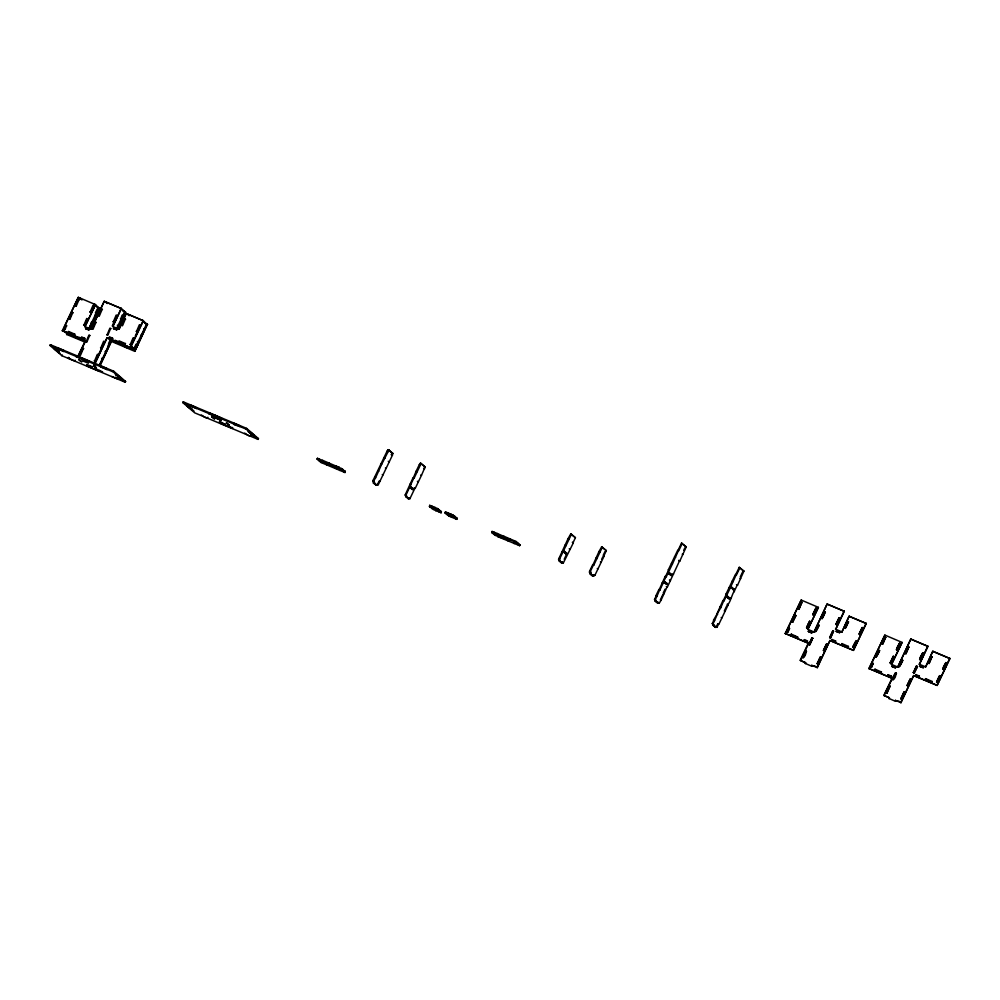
<?xml version="1.0" encoding="UTF-8"?>
<svg xmlns="http://www.w3.org/2000/svg" width="1000" height="1000" viewBox="0 0 1000 1000"><rect width="100%" height="100%" fill="white"/><g stroke="black" fill="none" stroke-linecap="round" stroke-linejoin="round"><path stroke-width="1.5" d="M50 345.487L50.375 344.7L113.725 371.225L125.6 381.463L125.225 382.25L61.875 355.712L50 345.487L113.35 372.013L125.225 382.25M78.162 356.5L85.75 340.662L62.3 330.712L78.312 297.3L95.525 304.625L84.95 326.688L95.525 304.625M62.575 330.95L63.325 329.387M63.987 328L78.312 297.3M54.45 348.975L59.713 353.188L54.45 348.975L54.825 348.188L57.088 350.138L56.712 350.925M64.475 328.85L65.763 325.35L66.775 325.9M69.162 319.062L72.025 312.3L73.037 312.838M75.412 306.012L78.275 299.25L79.287 299.788M55.188 349.288L55.562 348.5M65.213 329.162L66.513 325.662M69.912 319.375L72.763 312.613M76.162 306.312L79.013 299.562M57.237 348.638L57.613 347.85L64.062 350.675L63.688 351.463L57.512 348.875L57.613 347.85M65.3 331.525L67.55 333.475L67.188 332.388M66.825 334.613L67.312 332.812M72.038 333.975L68.325 332.425L68.438 331.4L74.887 334.225M61.875 355.712L62.25 354.938M74.513 335.012L74.612 333.988M83.875 325.213L86.725 318.463L87.737 319M90.125 312.162L92.987 305.413L94 305.95M68.925 357.6L68.55 358.387L68.65 357.375M84.612 325.525L87.475 318.775M90.875 312.475L93.725 305.712M85.237 324.225L87.112 320.312M81.463 337.925L81.562 336.9L84.925 338.438M85.775 328.913L85.875 327.9L89.237 329.425M95.363 312.987L97.238 309.075L97.975 309.387L94.85 315.912M88.6 328.963L98.763 307.75L94.775 304.325M75.775 356.4L76.15 355.625L88.787 361.037L88.413 361.812L76.05 356.637L76.15 355.625M89.488 327.887L91.725 322.438M84.55 339.212L84.65 338.2M88.863 330.213L88.975 329.188M89.588 328.738L99.5 308.062L89.862 328.975M68.275 358.15L74.725 360.975L75.1 360.188M77.888 356.262L85.475 340.425L62.3 330.712M121.175 308.363L112.812 326.6L121.45 308.587L104.237 301.262L91.188 329.3L84.675 326.45M91.862 327.912L104.237 301.262M79.837 354.875L82.688 348.113L83.7 348.65M86.088 341.812L88.938 335.062L89.95 335.6M92.338 328.762L95.2 322L96.213 322.55M98.6 315.712L101.45 308.95L102.463 309.5M80.575 355.175L83.425 348.425M86.825 342.125L89.688 335.363M93.088 329.075L95.938 322.312M99.338 316.025L102.188 309.262M91.175 366.925L87.463 365.363L87.088 366.15L87.188 365.138M94.537 361.025L97.4 354.275L98.413 354.812L100.913 349.588M100.8 347.975L103.65 341.213L104.663 341.763M107.05 334.925L109.9 328.162L110.925 328.713M113.3 321.875L116.163 315.113L117.175 315.663M95.288 361.337L98.138 354.575M101.538 348.288L104.4 341.525M107.788 335.238L110.65 328.475M112.287 325.85L116.9 315.425M94.188 364.675L107.1 337.725L130.55 347.663L143.438 320.775L126.225 313.45L119.062 329.225L126.225 313.45M94.462 364.913L107.1 337.725M94.2 366.125L93.462 365.812L96.463 368.075L94.2 366.125L94.575 365.337M109.325 337.837L109.438 336.825L112.788 338.35M113.637 328.837L113.75 327.812L117.112 329.338M95.712 366.312L94.6 366.788M110.512 338.775L109.388 339.25M108.525 343.575L110.4 339.663M120.688 319.012L122.175 315.087M101.925 358.162L102.662 358.475L99.537 365L111.363 339.513M116.85 328.062L124.688 311.712L120.7 308.288M112.413 339.137L112.525 338.113M116.737 330.125L116.838 329.113M99.738 365.65L111.363 341.388L134.8 351.337L147.413 324.212L134.8 351.337M117.463 328.65L125.425 312.025L119.963 307.975M100.013 365.887L111.363 341.388M117.737 328.888L125.425 312.025M100.5 366.763L100.875 365.975L107.325 368.8L106.95 369.575L100.775 366.987M99.55 370.312L99.45 371.325L99.825 370.55M121.775 325.412L124.625 318.663L125.638 319.2M122.513 325.725L125.363 318.975M115.05 340.238L119 341.887L119.1 340.875L125.55 343.688M118.6 343.1L115.6 340.838L117.863 342.788L119.838 343.062M125.175 344.475L125.288 343.462M113.35 372.013L113.725 371.225M120.775 378.762L115.512 374.55L115.887 373.762L120.775 378.762L121.15 377.975L115.887 373.762M130.225 344.625L133.088 337.875L134.1 338.413L132.225 342.325M136.475 331.575L139.338 324.812L140.35 325.363M129.537 347.125C130.113 350.1 121.1 345.225 123.625 344.775M130.963 344.938L133.825 338.188M137.225 331.887L140.075 325.125M135.35 335.8L139.1 327.975M130.287 347.438L143.162 320.55M118.513 376.812L118.888 376.025M111.812 376.5L117.987 379.087L118.362 378.312M133.688 348.475L132.562 348.95L132.938 348.175L133.8 348.913M136.088 344.15L134.213 348.062C135.988 350.037 139.95 341.775 137.338 341.538M130.562 345.788L135.287 349.538L134.537 349.225L146.675 323.9L142.688 320.462M182.838 402.625L183.212 401.838L246.562 428.363L258.438 438.6L258.062 439.387L194.713 412.85L182.838 402.625L246.188 429.15L258.062 439.387M187.288 406.112L192.55 410.325L187.288 406.112L187.662 405.325M190.35 406.012L190.45 404.988L195.662 407.3M189.55 408.062L189.925 407.275L192.188 409.225L191.812 410.012M190.075 405.775L196.525 408.6L196.625 407.575M201.112 415.288C200.725 413.462 206.175 419.988 207.938 417.325M208.612 413.537L208.988 412.762L221.625 418.162L221.25 418.95L208.888 413.775L209.262 412.987M212.338 417.1L211.6 416.788L214.6 419.05L212.338 417.1L212.712 416.312M214.8 416.125L215.175 415.35M219.35 421.425C219.088 419.925 223.663 424.8 225.538 424.012M220.3 422.5L219.925 423.288L220.025 422.275L224.15 424M232.662 427.675L232.288 428.462L232.387 427.45M239.788 426.712C241.287 425.625 234.288 425.812 233.612 424.125M246.188 429.15L246.562 428.363M244.375 433.4C243.988 431.575 249.438 438.113 251.2 435.45M248.35 431.688L253.612 435.887L248.35 431.688L248.725 430.9L251.725 433.162M249.088 431.987L249.462 431.213M250.55 436L250.925 435.213M344.487 471L344.975 472.525L321.05 462.512L317.075 459.075L317.45 458.3L322.825 460.55L322.45 461.337L322.55 460.312L335.962 466.05L335.588 466.838L335.688 465.812L338.775 467.113L345.225 471.312L344.113 471.788L345.225 471.312M318.675 460.138L321.675 462.388L320.938 462.088L318.675 460.138L319.05 459.35L322.05 461.613M319.413 460.438L319.788 459.663M320.938 462.088L321.312 461.3L319.05 459.35M321.05 462.512L321.425 461.725M326.7 465L327.075 464.212M344.85 472.1C341.138 467.1 330.812 467.287 328.738 462.9M328.638 463.925L329.012 463.137M333.263 466.8C332.725 468.275 332.938 464.888 329.55 465.25M338.4 467.887L338.775 467.113M338.675 468.125L339.05 467.35M339.562 470.262L339.938 469.475L339.837 470.5M340.988 469.1L341.362 468.312M341.85 469.837L342.225 469.05M342.587 470.15L342.975 469.363M377.638 485.275L376.9 484.963L378.05 484.425L376.4 485.312L374.15 483.363L374.525 482.575L372.912 481.525L373.05 480.45L374.613 477.188L375.625 477.725L381.613 464.438L380.875 464.125L374.613 477.188M380.875 464.125L387.125 451.075L388.137 451.625L388.913 449.988L388.175 449.675L387.125 451.075M374.525 482.575L373.8 480.75L375.625 477.725M388.137 451.625L381.613 464.438M376.4 485.312L373.4 483.05L373.775 482.262M375.662 485L376.037 484.212L376.9 484.963M388.25 461.275L389.263 461.812L392.388 455.288L391.375 454.738L392.163 453.113L388.175 449.675M392.388 455.288L392.9 453.425L388.913 449.988M379.888 481.388L379.137 481.075L377.575 484.35L378.312 484.65L389.263 461.812M408.638 498.812L407.9 498.5L409.012 498.025L408.638 498.812L405.15 495.025L413.1 477.625L414.113 478.175L421.15 463.488L420.412 463.175L419.35 464.575L416.225 471.1L413.375 477.863L414.113 478.175M413.837 477.938L405.887 495.337L406.75 496.075M407.9 498.5L405.637 496.55L406.012 495.763M411.062 487.075L410.688 487.85L412.95 489.8L413.325 489.025L410.325 486.763L413.325 489.025M412.587 488.713L412.212 489.487L409.95 487.537M408.275 497.713L409.875 498.762L414.963 488.125L414.225 487.825M420.75 475L421.488 475.312L425.125 466.925L421.15 463.488M414.5 488.05L415.238 488.363L421.488 475.312M429.75 505.325L430.225 506.85L429.75 505.325L432.062 506.3L431.688 507.075L431.788 506.062L437.475 508.562L441.337 511.562L440.213 512.038L441.337 511.562M440.588 511.25L441.075 512.775L433.35 509.538L429.487 506.538L430.6 506.062M431.75 508.488L432.863 508.013M440.962 512.35L434.775 508.375L434.888 507.362M434.775 508.375L435.15 507.587M435.675 510.513L436.05 509.725L435.938 510.75M437.1 509.35L437.475 508.562M437.95 510.087L438.338 509.3M438.7 510.4L439.075 509.613M439.412 511.262L438.762 511.8M445.45 511.9L445.925 513.425L445.45 511.9L447.762 512.875L447.388 513.65L447.488 512.638L453.175 515.138L457.038 518.138L455.913 518.612L457.038 518.138M456.287 517.825L456.775 519.35L449.05 516.112L445.188 513.112L446.3 512.638M447.45 515.062L447.825 514.275L445.562 512.337M448.188 515.375L448.562 514.587M449.05 516.112L449.425 515.337M456.662 518.925L450.475 514.95L450.575 513.938M450.475 514.95L450.85 514.163M451.362 517.087L451.737 516.3M451.637 517.325L452.013 516.538M452.8 515.925L453.175 515.138M453.65 516.663L454.025 515.875M454.4 516.975L454.775 516.188M492.587 532.962L492.1 531.438L494.425 532.413L494.05 533.2L494.15 532.175L504.1 536.462L503.725 537.25L503.825 536.225L516.025 541.462L520 544.888L519.625 545.675L498.3 536.862L491.85 532.65L492.962 532.188L491.85 532.65M492.975 533.625L493.35 532.85L492.225 531.875M494.113 534.6L494.487 533.825M494.85 534.913L495.225 534.138L495.712 535.662M519.625 545.675L515.65 542.238L497.137 534.487L497.238 533.475M497.137 534.487L497.512 533.713M498.025 536.625L498.4 535.85M498.3 536.862L498.675 536.075M501.5 537.137L501.388 538.15L501.763 537.375M502.575 538.15L500.312 536.2L503.325 538.462L502.575 538.15L503.7 537.675M507.975 540.913L508.35 540.125M509.625 539.6L510 538.812M509.9 539.837L510.275 539.05M515.65 542.238L516.025 541.462M515.763 542.675L515.4 541.575L518.4 543.837L517.288 544.312L515.025 542.362L518.025 544.625M517.288 544.312L517.663 543.525M562.062 563.062L561.325 562.75L562.438 562.275L562.062 563.062L558.575 559.275L568.088 538.625L569.1 539.163L571.45 534.275L570.712 533.962L568.088 538.625M560.175 560.325L559.312 559.587L569.1 539.163M561.325 562.75L559.062 560.8L559.438 560.025M563.375 551.8L564.487 551.325L566.75 553.275L566.375 554.062L563.375 551.8L566.375 554.062M564.113 552.112L564.487 551.325M565.638 553.75L566.013 552.962L563.75 551.013M564.212 559.25L566.087 555.337M561.7 561.975L563.3 563.025L573.35 542.825L572.337 542.288M573.088 542.6L575.425 537.7L571.45 534.275M592.962 576L592.225 575.7L593.337 575.225L592.962 576L590.7 574.05L591.075 573.275L589.475 572.225L589.612 571.138L592.737 564.612L593.75 565.163L602.35 547.212L601.613 546.9L598.987 551.562L593.013 564.85L593.75 565.163M593.475 564.925L590.35 571.45L591.075 573.275M592.225 575.7L589.963 573.75L590.337 572.962M594.6 575.112L593.462 575.65L593.862 574.8L594.875 575.35L604.263 555.775L603.25 555.225L605 551.55M601.638 559.375L602.888 556.763M603.987 555.538L606.337 550.638L602.35 547.212M666.325 586.575L667.062 586.888L661.087 600.175L659.25 603.2L658.388 602.463L658.012 603.25L655.263 599.775L656.825 596.512L655.812 595.962L658.95 589.438L659.963 589.987L665.938 576.7L665.2 576.388L659.212 589.675L659.963 589.987M665.2 576.388L666.213 576.938L669.338 570.4L668.325 569.862L671.45 563.337L672.463 563.875L678.45 550.588L677.7 550.288L671.45 563.337M656.125 600.513L654.525 599.462L656.087 596.2M665.475 576.625L668.6 570.1M682.25 543.45L678.713 550.825L677.975 550.513L681.513 543.138L686.237 546.888L679.837 561.013L678.825 560.475L679.837 561.013M656.825 596.512L659.688 589.75M669.338 570.4L672.463 563.875M658.012 603.25L655.013 600.988L655.387 600.2M665.1 581.788L664.725 582.562L666.988 584.513L667.362 583.737L664.362 581.475L667.362 583.737M669.038 573.562L668.675 572.463L671.675 574.725L671.3 575.513L668.3 573.25L671.3 575.513M657.275 602.938L657.65 602.15L659.25 603.2M666.988 584.513L666.625 583.425M670.562 575.2L670.938 574.412M665.075 589.188L663.2 593.1L664.212 593.65M683.725 550.262L684.9 547.8M662.837 594.637L660.337 599.862L661.087 600.175M666.6 586.812L667.337 587.125L679.575 560.788M716.975 627.375L716.225 627.062L717.788 623.8L718.538 624.113L716.975 627.375L716.112 626.638L715.738 627.425L712.987 623.95L714.55 620.688L713.538 620.138L720.812 607.638L723.662 600.875L722.925 600.562L716.938 613.85L717.688 614.163M722.925 600.562L723.938 601.1L727.062 594.575L726.05 594.038L729.175 587.513L730.188 588.05L736.175 574.763L735.425 574.462L729.175 587.513M713.85 624.688L712.25 623.638L713.812 620.375M723.188 600.8L726.325 594.275M739.975 567.625L736.438 575L735.7 574.688L739.237 567.312L743.95 571.062L737.562 585.188L736.55 584.65L737.562 585.188M714.55 620.688L717.412 613.925M727.062 594.575L730.188 588.05M715.738 627.425L712.738 625.163L713.112 624.375M726.4 596.638L727.513 596.175L729.775 598.112L729.4 598.9L726.4 596.638L729.4 598.9M727.138 596.95L727.513 596.175M715 627.112L715.375 626.325L716.225 627.062M728.662 598.587L729.038 597.812L726.775 595.862M733.713 589.9L734.087 589.113L731.825 587.163L731.45 587.95L733.713 589.9L732.975 589.587L734.087 589.113M740.275 576.888L743.213 570.75L739.237 567.312M726.825 605.763L724.312 610.988L725.062 611.3L728.188 604.775L727.175 604.225M727.913 604.538C730.487 602.188 733.225 590.413 734.438 591.725M734.175 591.487L737.3 584.963M717.788 623.8L718.812 624.35L725.062 611.3M785.188 633.45L808.363 643.162L800.138 660.325L805.788 662.812L800.413 660.562L808.637 643.4L785.188 633.45L801.2 600.037L818.4 607.362L807.837 629.425L818.4 607.362M785.462 633.688L801.2 600.037M787.087 631.35L788.65 628.088L789.388 628.4L788.1 631.9L787.087 631.35L788.1 631.9M791.775 621.562L794.9 615.037L795.913 615.575L792.788 622.112L791.775 621.562L792.788 622.112M798.025 608.513L801.162 601.987L801.9 602.3L799.038 609.05L798.025 608.513L801.162 601.987M787.362 631.587L788.65 628.088M792.05 621.8L794.9 615.037M787.825 631.663L789.388 628.4M792.513 621.875L795.913 615.575M801.9 602.3L799.038 609.05M790.938 634.925L791.312 634.138C812.663 643.55 775.075 628.737 797.125 637.513M791.213 635.163L791.312 634.138M806.488 627.725L809.613 621.2L810.625 621.737C806.438 631.487 805.225 629.087 809.613 621.2M812.738 614.675L815.863 608.15L816.612 608.45L813.75 615.212L812.738 614.675L815.863 608.15M807.225 628.038L810.625 621.737M816.612 608.45L813.75 615.212M806.4 641.525L804.075 640.425L804.45 639.637L807.537 640.938L807.438 641.95M808.388 631.413L808.763 630.638L811.85 631.925L811.75 632.95L808.388 631.413L811.75 632.95M804.35 640.662L804.45 639.637M808.662 631.65L808.763 630.638M811.475 632.712L811.85 631.925M827.125 604L814.075 632.038L827.125 604L844.325 611.325L835.7 629.338L844.062 611.1M802.45 657.375L805.575 650.85C807.638 656.5 797.825 663.037 805.575 650.85M812.1 638.025L808.975 644.55L811.825 637.8L812.837 638.337L811.825 637.8M814.95 631.263L818.075 624.738L819.087 625.288C814.912 635.037 813.688 632.638 818.075 624.738M821.475 618.45L824.338 611.688L825.35 612.238L822.85 617.45M822.1 617.15L824.338 611.688M803.188 657.688L806.312 651.162M812.562 638.1L809.712 644.862L812.212 639.637M815.7 631.575L819.087 625.288M822.225 618.763L825.075 612M805.413 663.587L805.512 662.575M811.7 665.163C810.462 666.525 815.45 664.862 817.35 667.65L829.987 640.462L817.075 667.412M817.15 663.538L820.288 657L821.025 657.312L818.162 664.075L817.15 663.538L818.162 664.075M823.413 650.475L826.538 643.95L827.275 644.262L824.425 651.025L823.413 650.475L826.538 643.95M829.663 637.425L832.788 630.9L833.525 631.213L830.675 637.975L829.663 637.425L830.675 637.975M835.913 624.375L839.038 617.85L839.788 618.162L836.925 624.925L835.913 624.375L839.038 617.85M817.425 663.763L820.288 657M829.938 637.663L832.788 630.9M817.9 663.838L821.025 657.312M827.275 644.262L824.425 651.025M830.4 637.737L833.525 631.213M839.788 618.162L836.925 624.925M831.938 640.337L832.312 639.562L835.675 641.087L835.3 641.875L831.938 640.337L835.3 641.875M838.587 632.438L836.25 631.337L836.625 630.55L839.987 632.075M832.212 640.575L832.312 639.562M836.525 631.562L836.625 630.55M835.025 641.637L835.675 641.087M839.613 632.863L839.725 631.85M849.112 616.188L841.938 631.962L849.112 616.188L866.312 623.513L853.438 650.4L830.263 640.7M844.65 628.15L847.513 621.4L848.525 621.938L846.025 627.163M845.175 627.062L847.513 621.4M845.4 628.462L848.25 621.712M841.612 644.388L841.988 643.612L848.438 646.425L848.062 647.212L841.612 644.388L848.062 647.212M841.888 644.625L841.988 643.612M847.788 646.975L848.438 646.425M852.837 647.138L855.962 640.612C859.587 643.925 847.738 653.425 855.612 642.15M859.087 634.087L862.212 627.55L862.962 627.863L860.1 634.625L859.087 634.087L862.212 627.55M853.575 647.45L856.712 640.913M862.962 627.863L860.1 634.625M853.438 650.4L866.05 623.288M868.875 668.5L892.05 678.2L883.825 695.375L889.2 697.625L889.1 698.637L889.475 697.85L884.1 695.6L892.312 678.438L868.875 668.5L884.875 635.087L902.087 642.412L891.513 664.475L902.087 642.412M869.137 668.737L884.875 635.087M870.763 666.4L872.337 663.138L873.075 663.438L871.775 666.938L870.763 666.4L871.775 666.938M875.462 656.612L878.587 650.075L879.6 650.625C875.413 660.375 874.2 657.975 878.587 650.075M881.712 643.55L884.837 637.025L885.575 637.337L882.725 644.1L881.712 643.55L884.837 637.025M871.038 666.625L872.337 663.138M871.513 666.712L873.075 663.438M876.2 656.912L879.6 650.625M885.575 637.337L882.725 644.1M874.625 669.975L875 669.188L881.45 672.013L881.075 672.788L874.625 669.975L881.075 672.788M874.887 670.2L875 669.188M880.8 672.562L881.45 672.013M890.163 662.763L893.3 656.237L894.312 656.787L891.175 663.312L890.163 662.763L891.175 663.312M896.425 649.712L899.55 643.188C901.612 648.85 891.8 655.387 899.55 643.188M890.438 663L893.3 656.237M890.913 663.075L894.312 656.787M897.163 650.025L900.288 643.5M887.75 675.475L888.125 674.688L891.488 676.213L891.112 677L887.75 675.475L891.112 677M894.4 667.562L892.075 666.462L892.45 665.675L895.812 667.212M888.025 675.7L888.125 674.688M892.337 666.7L892.45 665.675M890.85 676.762L891.488 676.213M895.438 667.987L895.537 666.975M910.812 639.05L897.763 667.087L910.812 639.05L928.012 646.375L919.388 664.388L927.738 646.137M886.125 692.412L889.25 685.888L890 686.2L887.138 692.962L886.125 692.412L887.138 692.962M892.375 679.362L895.512 672.837C897.575 678.5 887.75 685.037 895.512 672.837M898.637 666.312L901.762 659.788L902.775 660.337C898.587 670.075 897.375 667.675 901.762 659.788M904.887 653.263L908.012 646.737L908.763 647.05L905.9 653.8L904.887 653.263L908.012 646.737M886.4 692.65L889.25 685.888M886.875 692.725L890 686.2M893.125 679.675L896.25 673.15M899.375 666.625L902.775 660.337M908.763 647.05L905.9 653.8M895.375 700.212C894.15 701.575 899.125 699.912 901.025 702.7L913.675 675.512L900.763 702.463M900.837 698.575L903.962 692.05L904.7 692.362L901.85 699.125L900.837 698.575L901.85 699.125M907.087 685.525L910.212 679L910.962 679.312L908.1 686.075L907.087 685.525L910.212 679M913.337 672.475L916.475 665.95L917.487 666.488L914.362 673.012L913.337 672.475L914.362 673.012M919.6 659.425L922.725 652.9C924.788 658.55 914.975 665.088 922.725 652.9M901.112 698.812L903.962 692.05M913.612 672.712L916.475 665.95M901.575 698.888L904.7 692.362M910.962 679.312L908.1 686.075M914.087 672.788L917.487 666.488M920.337 659.737L923.462 653.2M915.625 675.387L916 674.6L919.362 676.125L918.988 676.912L915.625 675.387L918.988 676.912M922.262 667.475L919.938 666.375L920.312 665.6L923.675 667.125M915.888 675.625L916 674.6M920.212 666.612L920.312 665.6M918.713 676.675L919.362 676.125M923.3 667.913L923.4 666.888M932.8 651.237L925.625 667L932.8 651.237L950 658.562L937.113 685.45L913.938 675.738M928.062 662.962L931.188 656.438L931.938 656.75L929.075 663.512L928.062 662.962L931.188 656.438M931.938 656.75L929.075 663.512M925.288 679.438L925.662 678.65L932.125 681.475L931.75 682.262L925.288 679.438L931.75 682.262M925.562 679.675L925.662 678.65M931.475 682.025L932.125 681.475M936.525 682.175L939.65 675.65L940.662 676.2C936.475 685.95 935.263 683.538 939.65 675.65M942.775 669.125L945.9 662.6C947.962 668.25 938.15 674.8 945.9 662.6M937.262 682.487L940.662 676.2M943.512 669.438L946.637 662.913M937.113 685.45L949.725 658.325M104.513 301.5L121.45 308.587M827.4 604.237L844.325 611.325M911.075 639.288L928.012 646.375M686.237 546.888L681.513 543.138M743.213 570.75L743.95 571.062M122.875 311.075L125.7 312.262M126.5 313.688L143.438 320.775M849.388 616.425L866.312 623.513M933.062 651.475L950 658.562M144.863 323.263L147.688 324.45M96.95 307.113L99.775 308.3M801.425 602.212L802.175 602.525M816.137 608.375L816.875 608.688M824.6 611.925L825.35 612.238M839.312 618.088L840.05 618.4M847.775 621.625L848.525 621.938M862.487 627.788L863.238 628.1M885.113 637.263L885.85 637.575M899.825 643.425L900.562 643.737M908.288 646.975L909.025 647.275M923 653.125L923.737 653.438M931.462 656.675L932.2 656.988M120.412 318.775C123.025 319.025 119.075 327.287 117.287 325.3M682.225 554.188L682.975 554.487M739.95 578.35L740.7 578.663M75.15 305.775L75.888 306.087M89.85 311.938L90.6 312.238M98.325 315.475L99.062 315.788M113.038 321.637L113.775 321.95M121.5 325.188L122.238 325.5M136.213 331.35L136.95 331.65M674.575 556.812L675.588 557.35M732.3 580.988L733.312 581.525M821.213 618.212L821.95 618.525M844.388 627.925L845.125 628.237M112.55 326.375L119.062 329.225M835.425 629.113L841.938 631.962M919.112 664.15L925.35 666.762M836.9 630.788L838.175 631.2M920.588 665.825L921.862 666.25M113.375 328.6L116.463 329.888M836.25 631.337L839.35 632.625M919.938 666.375L923.025 667.675M91.25 322.362L92 322.663M392.163 453.113L392.9 453.425M425.125 466.925L420.412 463.175M419.35 464.575L420.363 465.125M68.888 318.825L69.638 319.137M83.6 324.988L84.35 325.3M92.075 328.525L92.812 328.837M106.775 334.688L107.525 335M129.95 344.4L130.7 344.712M668.325 569.862L669.062 570.175M726.05 594.038L726.787 594.35M391.375 454.738L392.113 455.05M424.35 468.55L423.612 468.237L424.625 468.787M807.562 629.188L814.075 632.038M891.25 664.237L897.763 667.087M109.062 337.6L112.15 338.9M118.725 341.65L124.913 344.237M673.587 574.075L672.85 573.763M730.3 597.7L731.312 598.25M809.038 630.862L812.125 632.163M892.712 665.913L894.775 666.775M729.038 597.812L729.775 598.112M85.5 328.675L88.6 329.975M131.438 347.975L132.175 348.288M727.525 597.612L728.275 597.925M829.987 640.462L853.162 650.175M892.075 666.462L895.163 667.763M913.675 675.512L936.85 685.212M107.375 337.962L130.55 347.663M575.425 537.7L570.712 533.962M606.337 550.638L601.613 546.9M384 457.6L385.012 458.15M416.225 471.1L417.238 471.65M788.925 628.325L789.663 628.638M826.812 644.188L827.55 644.5M872.6 663.363L873.35 663.675M895.775 673.075L896.525 673.388M910.487 679.237L911.225 679.55M670.188 580.363L669.45 580.05L670.462 580.6M727.45 604.462L728.188 604.775M598.987 551.562L600 552.1M64.2 328.612L64.95 328.925M572.612 542.513L573.35 542.825M603.513 555.462L604.263 555.775M68.062 332.188L74.237 334.775M81.188 337.688L84.275 338.975M804.075 640.425L807.163 641.712M85.438 341.35L66.938 333.6L62.95 330.163M85.812 341.587L86.562 341.887M100.525 347.738L101.263 348.05M662.075 582.913L663.088 583.462M719.8 607.087L720.812 607.638M808.7 644.325L809.712 644.862M66.562 334.387L85.638 342.375M385.387 468.025L386.138 468.338M417.35 481.287L418.363 481.838M564.963 545.15L565.975 545.688M595.862 558.088L596.875 558.625M569.212 548.812L570.225 549.35M600.388 561.987L601.125 562.3M377.738 470.662L378.762 471.2M409.975 484.15L410.988 484.7M805.85 651.075L806.587 651.388M820.55 657.237L821.3 657.55M889.525 686.125L890.263 686.438M904.237 692.288L904.975 692.6M382.262 474.55L383.013 474.862M721.188 617.513L721.938 617.825M566.013 552.962L566.75 553.275M562.112 551.9L562.85 552.212M597.263 568.513L598 568.825M79.562 354.637L80.3 354.95M94.275 360.8L95.013 361.1M655.812 595.962L656.562 596.275M713.538 620.138L714.287 620.45M99.262 364.775L98.8 364.7M373.05 480.45L374.062 480.988M558.987 558.425L559.725 558.737M589.612 571.138L590.625 571.688M240.162 425.938L233.713 423.113M372.912 481.525L373.663 481.838M405.15 495.025L405.887 495.337M558.575 559.275L559.312 559.587M589.475 572.225L590.225 572.537M654.525 599.462L655.263 599.775M712.25 623.638L712.987 623.95M811.975 665.4L817.35 667.65M895.65 700.438L901.025 702.7M115.512 374.55L116.25 374.862M317.075 459.075L328.363 463.688M429.375 506.112L434.513 508.137M445.075 512.688L450.2 514.712M491.725 532.225L496.863 534.263M594.875 575.35L593.862 574.8M805.138 663.363L811.6 666.188M888.825 698.4L895.275 701.225M373.4 483.05L374.15 483.363M405.637 496.55L406.375 496.863M429.487 506.538L430.225 506.85M445.188 513.112L445.925 513.425M559.062 560.8L559.8 561.112M589.963 573.75L590.7 574.05M655.013 600.988L655.75 601.3M712.738 625.163L713.475 625.475M79.887 360.625L80.625 360.938M322.775 462.287L326.812 463.975M343.025 470.775L345.35 471.75M439.137 511.025L441.45 511.987M502.812 537.688L508.075 539.9M517.125 543.688L520 544.888M560.188 561.775L560.938 562.087M591.087 574.725L591.838 575.025M656.137 601.962L656.888 602.275M713.863 626.138L714.613 626.45M94.875 368.475L98.588 370.025M253.988 435.112L248.725 430.9M99.688 370.613L102.562 371.812M115.525 377.25L119.838 379.05M122.713 380.262L125.6 381.463M86.812 365.913L99.45 371.325M219.562 422.325L224.013 424.062M226.762 425.337L231.088 427.15M255.562 437.4L258.438 438.6M219.65 423.05L232.013 428.225M669.412 572.775L671.675 574.725M663.988 582.263L666.25 584.2M593.337 575.225L594.2 575.962M592.6 574.913L593.462 575.65M562.438 562.275L563.3 563.025M516.138 541.888L518.4 543.837M492.1 531.438L492.962 532.188M455.913 518.612L456.775 519.35M440.213 512.038L441.075 512.775M409.012 498.025L409.875 498.762M344.113 471.788L344.975 472.525M317.45 458.3L320.438 460.875M142.95 321.012L145.938 323.587M127.238 314L129.238 315.712M143.863 328.713C145.688 328.025 141.5 336.75 140.738 335.238M105.25 301.812L107.25 303.525M94.038 304.012L98.012 307.438M80.062 298.163L82.062 299.875M79.325 297.85L81.312 299.562M131.425 346.525L134.537 349.225M130.925 346.887L134.913 350.312L110.988 340.3L107.875 337.612M133.312 349.263L130.3 347L132.562 348.95M116.4 342.562L113.575 341.5L113.95 340.725M183.212 401.838L185.375 403.7M188.612 406.488L194.013 411.138M108.175 345.112C110 344.412 105.825 353.15 105.05 351.637M79.138 337.887L78.763 338.675L72.312 335.85M64.55 331.225L66.812 333.175M107.325 368.8L106.95 369.575M88.787 361.037L88.413 361.812M88.438 363.212L82.525 360.863M92.688 366.875L86.788 364.525M64.062 350.675L63.688 351.463M56.7 349.475L58.963 351.425M50.375 344.7L52.538 346.562M54.688 348.425L59.013 352.15M514.263 542.487L514.15 543.5L514.263 542.487M80 337.688L79.262 337.375L82.263 339.637L80 337.688M79.5 359.963L78.75 359.65L81.762 361.912L79.5 359.963M334.125 466.6L333.387 466.287L336.388 468.55L334.125 466.6M221.275 420.35L215.1 417.762L221.275 420.35M227.05 423.263L226.3 422.95L229.312 425.213L227.05 423.263"/></g></svg>
